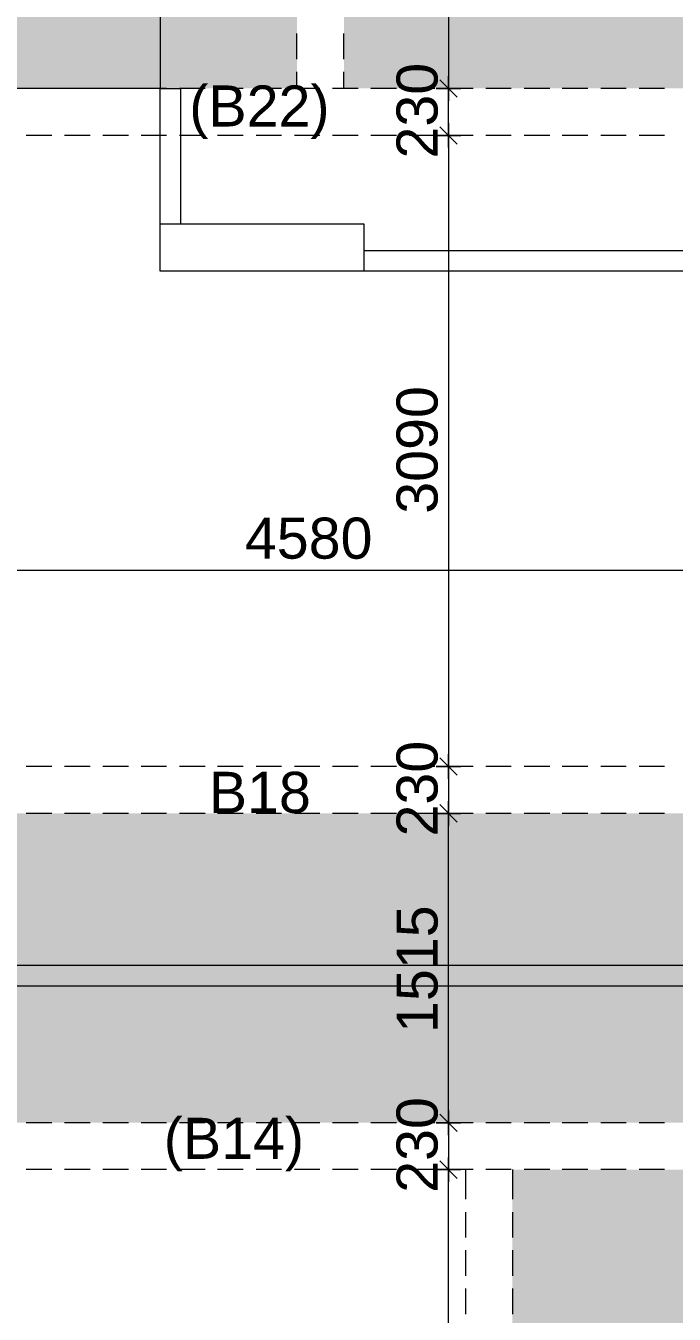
# Model space of a CAD drawing. Header units: millimetres. Extents: x -1303 to 98744, y -1303 to 90097.
# Drawn here: x 9147 to 12321, y 31689 to 37999 of the extents above; entities that cross this region are included whole.
import ezdxf

# ---------------------------------------------------------------- set-up
doc = ezdxf.new("R2010")
doc.units = ezdxf.units.MM
doc.layers.add('PDF_Geometry', color=7, linetype='Continuous')
doc.layers.add('PDF_Text', color=7, linetype='Continuous')
doc.layers.add('PDF_Solid Fills', color=192, linetype='Continuous', true_color=0xc2c0c0c0)
doc.styles.add('PDF ArialMT', font='arial.ttf')

msp = doc.modelspace()

# ---------------------------------------------------------------- hatches: boundary and pattern name
at = {"layer": 'PDF_Solid Fills', "true_color": 0x0000b2}
h = msp.add_hatch(color=33, dxfattribs=at)
h.paths.add_polyline_path([(22404.2843, 31942.72087), (22404.2843, 32112.74047), (19209.26177, 32112.74047), (19209.26177, 30922.67974), (22404.2843, 30922.67974), (22404.2843, 31642.7072), (21409.2932, 31642.7072), (21409.2932, 31942.72087)], flags=0)
h.paths.add_polyline_path([(11529.29261, 29607.70354), (11529.29261, 32397.68983), (12814.30857, 32397.68983), (12814.30857, 29607.70354)], flags=0)
h.paths.add_polyline_path([(12814.30857, 32627.71257), (12814.30857, 34142.75024), (8234.23832, 34142.75024), (8234.23832, 32627.71257)], flags=0)
h.paths.add_polyline_path([(12814.30857, 22167.74491), (12814.30857, 24957.72913), (11529.29261, 24957.72913), (11529.29261, 22167.74491)], flags=0)
h.paths.add_polyline_path([(8234.23832, 21937.72009), (8234.23832, 20422.68242), (12814.30857, 20422.68242), (12814.30857, 21937.72009)], flags=0)
h.paths.add_polyline_path([(21869.25605, 23642.75499), (21869.25605, 22452.69219), (19209.26177, 22452.69219), (19209.26177, 23642.75499)], flags=0)
h.paths.add_polyline_path([(23229.25373, 22452.69219), (23229.25373, 23642.75499), (25959.23687, 23642.75499), (25959.23687, 22452.69219)], flags=0)
h.paths.add_polyline_path([(32354.27376, 21952.6997), (32354.27376, 20422.68242), (36934.25928, 20422.68242), (36934.25928, 21952.6997)], flags=0)
h.paths.add_polyline_path([(33639.29074, 24957.72913), (33639.29074, 22182.72451), (32354.27376, 22182.72451), (32354.27376, 24957.72913)], flags=0)
h.paths.add_polyline_path([(26964.2984, 30922.67974), (26964.2984, 32112.74047), (30159.32092, 32112.74047), (30159.32092, 30922.67974)], flags=0)
h.paths.add_polyline_path([(28349.2614, 32342.68057), (28349.2614, 33242.7154), (27564.23691, 33242.7154), (27564.23691, 32342.68057)], flags=0)
h.paths.add_polyline_path([(40634.2682, 32627.71257), (40634.2682, 34142.75024), (36554.27309, 34142.75024), (36554.27309, 32627.71257)], flags=0)
h.paths.add_polyline_path([(36554.27309, 29607.70354), (36554.27309, 32397.68983), (37839.28802, 32397.68983), (37839.28802, 29607.70354)], flags=0)
h.paths.add_polyline_path([(41994.26382, 34142.75024), (41994.26382, 32627.71257), (46074.25892, 32627.71257), (46074.25892, 34142.75024)], flags=0)
h.paths.add_polyline_path([(46074.25892, 32397.68983), (46074.25892, 29607.70354), (44789.244, 29607.70354), (44789.244, 32397.68983)], flags=0)
h.paths.add_polyline_path([(45694.27273, 20422.68242), (45694.27273, 21952.6997), (50274.26033, 21952.6997), (50274.26033, 20422.68242)], flags=0)
h.paths.add_polyline_path([(48989.24127, 22182.72451), (48989.24127, 24957.72913), (50274.26033, 24957.72913), (50274.26033, 22182.72451)], flags=0)
h.paths.add_polyline_path([(52469.2958, 32112.74047), (52469.2958, 30922.67974), (55664.23361, 30922.67974), (55664.23361, 32112.74047)], flags=0)
h.paths.add_polyline_path([(55064.29717, 32342.68057), (55064.29717, 33242.7154), (54439.30655, 33242.7154), (54439.30655, 32342.68057)], flags=0)
h.paths.add_polyline_path([(63419.27024, 30922.67974), (63419.27024, 32112.74047), (60524.25933, 32112.74047), (60524.25933, 31222.69135), (60224.24978, 31222.69135), (60224.24978, 30922.67974)], flags=0)
h.paths.add_polyline_path([(60819.28118, 23642.75499), (60819.28118, 22452.69219), (63419.27024, 22452.69219), (63419.27024, 23642.75499)], flags=0)
h.paths.add_polyline_path([(56669.29721, 23642.75499), (56669.29721, 22452.69219), (59359.2507, 22452.69219), (59359.2507, 23642.75499)], flags=0)
h.paths.add_polyline_path([(71099.24354, 29607.70354), (71099.24354, 32397.68983), (69814.31126, 32397.68983), (69814.31126, 29607.70354)], flags=0)
h.paths.add_polyline_path([(71099.24354, 22167.74491), (71099.24354, 24957.72913), (69814.31126, 24957.72913), (69814.31126, 22167.74491)], flags=0)
h.paths.add_polyline_path([(69814.31126, 21937.72009), (69814.31126, 20422.68242), (74394.29472, 20422.68242), (74394.29472, 21937.72009)], flags=0)
h.paths.add_polyline_path([(69814.31126, 34142.75024), (69814.31126, 32627.71257), (74394.29472, 32627.71257), (74394.29472, 34142.75024)], flags=0)

# ---------------------------------------------------------------- linework, layer by layer
at = {"layer": 'PDF_Geometry', "color": 9, "lineweight": 0, "true_color": 0xc0c0c0}
for points in [[(9804.11789, 52332.19829), (9804.11789, 37692.12007), (7794.16426, 37692.12007)], [(22534.10689, 36797.58327), (21334.05838, 36797.58327), (21334.05838, 36297.42135), (21234.195, 36297.42135), (21234.195, 36797.58327), (9804.11789, 36797.58327), (9804.11789, 37692.12007), (9903.98023, 37692.12007), (9903.98023, 37026.93038)], [(10803.59357, 36797.58327), (10803.59357, 37026.93038), (9804.11789, 37026.93038)], [(22534.10689, 36897.44458), (10803.59357, 36897.44458)], [(21234.195, 35577.22241), (21334.05838, 35527.29175), (21234.195, 35527.29175), (21234.195, 33397.16654), (7404.0219, 33397.16654), (7404.0219, 33197.4398), (7453.95255, 33197.4398), (7453.95255, 33147.50707), (7404.0219, 33147.50707), (7404.0219, 32946.93527), (7553.81592, 32946.93527), (7553.81592, 33297.3011), (7580.89699, 33205.90276)], [(7580.89699, 20418.36623), (7553.81592, 20326.96582), (7553.81592, 20677.33165), (7404.0219, 20677.33165), (7404.0219, 20477.60697), (7453.95255, 20477.60697), (7453.95255, 20427.67425), (7404.0219, 20427.67425), (7404.0219, 20227.10245), (8004.04512, 20227.10245), (8004.04512, 16521.17195), (8103.90849, 16521.17195), (8103.90849, 33297.3011), (15954.15242, 33297.3011)]]:
    msp.add_lwpolyline(points, dxfattribs=at)
at = {"layer": 'PDF_Geometry', "color": 122, "lineweight": 0, "true_color": 0x00b88a}
for points in [[(11216.58656, 40207.31008), (11216.58656, 37712.43036), (11216.58656, 37731.89351)], [(11216.58656, 37461.92583), (11216.58656, 37692.12007)], [(11216.58656, 37422.14826), (11216.58656, 37442.46267), (11216.58656, 34392.40764), (11216.58656, 34411.87493)], [(8274.01384, 35332.64361), (8253.70251, 35332.64361), (12794.08196, 35332.64361), (12773.77168, 35332.64361)], [(11216.58656, 34372.09735), (11216.58656, 34141.90725)], [(11216.58656, 32667.65751), (11216.58656, 32647.34723), (11216.58656, 34122.43995), (11216.58656, 34102.12967)], [(11216.58656, 32627.03487), (11216.58656, 32397.68983)], [(11216.58656, 29647.22698), (11216.58656, 29626.91462), (11216.58656, 32377.37747), (11216.58656, 32357.06719)]]:
    msp.add_lwpolyline(points, dxfattribs=at)
at = {"layer": 'PDF_Geometry', "color": 157, "lineweight": 0, "true_color": 0x3f5f7f}
for points in [[(10473.53803, 37835.99043), (10473.53803, 37961.24063)], [(10703.73019, 37835.99043), (10703.73019, 37961.24063)], [(10473.53803, 37692.12007), (10473.53803, 37773.36121)], [(10703.73019, 37692.12007), (10703.73019, 37773.36121)], [(9273.48951, 37692.12007), (9149.08437, 37692.12007)], [(9461.3679, 37692.12007), (9336.11565, 37692.12007)], [(9649.24526, 37692.12007), (9523.99403, 37692.12007)], [(9836.27653, 37692.12007), (9711.0253, 37692.12007)], [(10024.15491, 37692.12007), (9898.90266, 37692.12007)], [(10211.18618, 37692.12007), (10085.93392, 37692.12007)], [(10399.06354, 37692.12007), (10273.81231, 37692.12007)], [(10586.09584, 37692.12007), (10461.68967, 37692.12007)], [(10773.9732, 37692.12007), (10648.72094, 37692.12007)], [(10961.00447, 37692.12007), (10836.59933, 37692.12007)], [(11148.88286, 37692.12007), (11023.6306, 37692.12007)], [(11336.76021, 37692.12007), (11211.50795, 37692.12007)], [(11523.79148, 37692.12007), (11398.54026, 37692.12007)], [(11711.66987, 37692.12007), (11586.41761, 37692.12007)], [(11898.70113, 37692.12007), (11773.44888, 37692.12007)], [(12086.5785, 37692.12007), (11961.32727, 37692.12007)], [(12273.60976, 37692.12007), (12149.20463, 37692.12007)], [(9273.48951, 37461.92583), (9149.08437, 37461.92583)], [(9461.3679, 37461.92583), (9336.11565, 37461.92583)], [(9649.24526, 37461.92583), (9523.99403, 37461.92583)], [(9836.27653, 37461.92583), (9711.0253, 37461.92583)], [(10024.15491, 37461.92583), (9898.90266, 37461.92583)], [(10211.18618, 37461.92583), (10085.93392, 37461.92583)], [(10399.06354, 37461.92583), (10273.81231, 37461.92583)], [(10586.09584, 37461.92583), (10461.68967, 37461.92583)], [(10773.9732, 37461.92583), (10648.72094, 37461.92583)], [(10961.00447, 37461.92583), (10836.59933, 37461.92583)], [(11148.88286, 37461.92583), (11023.6306, 37461.92583)], [(11336.76021, 37461.92583), (11211.50795, 37461.92583)], [(11523.79148, 37461.92583), (11398.54026, 37461.92583)], [(11711.66987, 37461.92583), (11586.41761, 37461.92583)], [(11898.70113, 37461.92583), (11773.44888, 37461.92583)], [(12086.5785, 37461.92583), (11961.32727, 37461.92583)], [(12273.60976, 37461.92583), (12149.20463, 37461.92583)], [(9273.48951, 34372.09735), (9149.08437, 34372.09735)], [(9461.3679, 34372.09735), (9336.11565, 34372.09735)], [(9649.24526, 34372.09735), (9523.99403, 34372.09735)], [(9836.27653, 34372.09735), (9711.0253, 34372.09735)], [(10024.15491, 34372.09735), (9898.90266, 34372.09735)], [(10211.18618, 34372.09735), (10085.93392, 34372.09735)], [(10399.06354, 34372.09735), (10273.81231, 34372.09735)], [(10586.09584, 34372.09735), (10461.68967, 34372.09735)], [(10773.9732, 34372.09735), (10648.72094, 34372.09735)], [(10961.00447, 34372.09735), (10836.59933, 34372.09735)], [(11148.88286, 34372.09735), (11023.6306, 34372.09735)], [(11336.76021, 34372.09735), (11211.50795, 34372.09735)], [(11523.79148, 34372.09735), (11398.54026, 34372.09735)], [(11711.66987, 34372.09735), (11586.41761, 34372.09735)], [(11898.70113, 34372.09735), (11773.44888, 34372.09735)], [(12086.5785, 34372.09735), (11961.32727, 34372.09735)], [(12273.60976, 34372.09735), (12149.20463, 34372.09735)], [(9273.48951, 34141.90725), (9149.08437, 34141.90725)], [(9461.3679, 34141.90725), (9336.11565, 34141.90725)], [(9649.24526, 34141.90725), (9523.99403, 34141.90725)], [(9836.27653, 34141.90725), (9711.0253, 34141.90725)], [(10024.15491, 34141.90725), (9898.90266, 34141.90725)], [(10211.18618, 34141.90725), (10085.93392, 34141.90725)], [(10399.06354, 34141.90725), (10273.81231, 34141.90725)], [(10586.09584, 34141.90725), (10461.68967, 34141.90725)], [(10773.9732, 34141.90725), (10648.72094, 34141.90725)], [(10961.00447, 34141.90725), (10836.59933, 34141.90725)], [(11148.88286, 34141.90725), (11023.6306, 34141.90725)], [(11336.76021, 34141.90725), (11211.50795, 34141.90725)], [(11523.79148, 34141.90725), (11398.54026, 34141.90725)], [(11711.66987, 34141.90725), (11586.41761, 34141.90725)], [(11898.70113, 34141.90725), (11773.44888, 34141.90725)], [(12086.5785, 34141.90725), (11961.32727, 34141.90725)], [(12273.60976, 34141.90725), (12149.20463, 34141.90725)], [(9273.48951, 32627.03487), (9149.08437, 32627.03487)], [(9461.3679, 32627.03487), (9336.11565, 32627.03487)], [(9649.24526, 32627.03487), (9523.99403, 32627.03487)], [(9836.27653, 32627.03487), (9711.0253, 32627.03487)], [(10024.15491, 32627.03487), (9898.90266, 32627.03487)], [(10211.18618, 32627.03487), (10085.93392, 32627.03487)], [(10399.06354, 32627.03487), (10273.81231, 32627.03487)], [(10586.09584, 32627.03487), (10461.68967, 32627.03487)], [(10773.9732, 32627.03487), (10648.72094, 32627.03487)], [(10961.00447, 32627.03487), (10836.59933, 32627.03487)], [(11148.88286, 32627.03487), (11023.6306, 32627.03487)], [(11336.76021, 32627.03487), (11211.50795, 32627.03487)], [(11523.79148, 32627.03487), (11398.54026, 32627.03487)], [(11711.66987, 32627.03487), (11586.41761, 32627.03487)], [(11898.70113, 32627.03487), (11773.44888, 32627.03487)], [(12086.5785, 32627.03487), (11961.32727, 32627.03487)], [(12273.60976, 32627.03487), (12149.20463, 32627.03487)], [(9273.48951, 32397.68983), (9149.08437, 32397.68983)], [(9461.3679, 32397.68983), (9336.11565, 32397.68983)], [(9649.24526, 32397.68983), (9523.99403, 32397.68983)], [(9836.27653, 32397.68983), (9711.0253, 32397.68983)], [(10024.15491, 32397.68983), (9898.90266, 32397.68983)], [(10211.18618, 32397.68983), (10085.93392, 32397.68983)], [(10399.06354, 32397.68983), (10273.81231, 32397.68983)], [(10586.09584, 32397.68983), (10461.68967, 32397.68983)], [(10773.9732, 32397.68983), (10648.72094, 32397.68983)], [(10961.00447, 32397.68983), (10836.59933, 32397.68983)], [(11148.88286, 32397.68983), (11023.6306, 32397.68983)], [(11336.76021, 32397.68983), (11211.50795, 32397.68983)], [(11298.67688, 32397.68983), (11298.67688, 32252.12521)], [(11523.79148, 32397.68983), (11398.54026, 32397.68983)], [(11528.86905, 32397.68983), (11528.86905, 32252.12521)], [(11711.66987, 32397.68983), (11586.41761, 32397.68983)], [(11898.70113, 32397.68983), (11773.44888, 32397.68983)], [(12086.5785, 32397.68983), (11961.32727, 32397.68983)], [(12273.60976, 32397.68983), (12149.20463, 32397.68983)], [(11298.67688, 32189.50012), (11298.67688, 32065.09498)], [(11528.86905, 32189.50012), (11528.86905, 32065.09498)], [(11298.67688, 32002.46782), (11298.67688, 31877.21763)], [(11528.86905, 32002.46782), (11528.86905, 31877.21763)], [(11298.67688, 31814.59046), (11298.67688, 31690.18532)], [(11528.86905, 31814.59046), (11528.86905, 31690.18532)]]:
    msp.add_lwpolyline(points, dxfattribs=at)
at = {"layer": 'PDF_Geometry', "color": 122, "lineweight": 0, "true_color": 0x00b88a}
for points in [[(11258.90137, 37649.80525), (11174.27175, 37734.43488)], [(11216.58656, 37632.03221), (11216.58656, 37752.2038)], [(11156.49869, 37692.12007), (11276.67338, 37692.12007)], [(11174.27175, 37505.08777), (11258.90137, 37419.61102)], [(11216.58656, 37522.0137), (11216.58656, 37402.68509)], [(11276.67338, 37461.92583), (11156.49869, 37461.92583)], [(11258.90137, 34329.78254), (11174.27175, 34414.41216)], [(11216.58656, 34312.00949), (11216.58656, 34432.18521)], [(11156.49869, 34372.09735), (11276.67338, 34372.09735)], [(11216.58656, 34201.99098), (11216.58656, 34082.66651)], [(11276.67338, 34141.90725), (11156.49869, 34141.90725)], [(11174.27175, 34185.06505), (11258.90137, 34099.59243)], [(11216.58656, 32566.94908), (11216.58656, 32687.12274)], [(11156.49869, 32627.03487), (11276.67338, 32627.03487)], [(11258.90137, 32584.72006), (11174.27175, 32669.34968)], [(11174.27175, 32440.00464), (11258.90137, 32354.52789)], [(11216.58656, 32456.93057), (11216.58656, 32337.60196)], [(11276.67338, 32397.68983), (11156.49869, 32397.68983)]]:
    msp.add_lwpolyline(points, close=True, dxfattribs=at)
at = {"layer": 'PDF_Geometry', "lineweight": 0}
for points in [[(9206.63294, 37692.12007), (9206.63294, 37692.12007)], [(9268.41194, 37692.12007), (9268.41194, 37692.12007)], [(9331.03807, 37692.12007), (9331.03807, 37692.12007)], [(9393.6642, 37692.12007), (9393.6642, 37692.12007)], [(9456.29033, 37692.12007), (9456.29033, 37692.12007)], [(9518.91543, 37692.12007), (9518.91543, 37692.12007)], [(9581.54156, 37692.12007), (9581.54156, 37692.12007)], [(9643.3216, 37692.12007), (9643.3216, 37692.12007)], [(9705.94773, 37692.12007), (9705.94773, 37692.12007)], [(9768.57282, 37692.12007), (9768.57282, 37692.12007)], [(9831.19896, 37692.12007), (9831.19896, 37692.12007)], [(9893.82509, 37692.12007), (9893.82509, 37692.12007)], [(9956.45121, 37692.12007), (9956.45121, 37692.12007)], [(10019.07735, 37692.12007), (10019.07735, 37692.12007)], [(10080.85636, 37692.12007), (10080.85636, 37692.12007)], [(10143.48248, 37692.12007), (10143.48248, 37692.12007)], [(10206.10861, 37692.12007), (10206.10861, 37692.12007)], [(10268.73474, 37692.12007), (10268.73474, 37692.12007)], [(10331.35984, 37692.12007), (10331.35984, 37692.12007)], [(10393.98597, 37692.12007), (10393.98597, 37692.12007)], [(10473.53803, 37692.12007), (10473.53803, 37692.12007)], [(10703.73019, 37692.12007), (10703.73019, 37692.12007)], [(10772.28102, 37692.12007), (10772.28102, 37692.12007)], [(10834.90611, 37692.12007), (10834.90611, 37692.12007)], [(10897.53225, 37692.12007), (10897.53225, 37692.12007)], [(10960.15838, 37692.12007), (10960.15838, 37692.12007)], [(11022.7845, 37692.12007), (11022.7845, 37692.12007)], [(11085.41064, 37692.12007), (11085.41064, 37692.12007)], [(11148.03573, 37692.12007), (11148.03573, 37692.12007)], [(11216.58656, 37692.12007), (11216.58656, 37692.12007)], [(11216.58656, 37692.12007), (11216.58656, 37692.12007)], [(11216.58656, 37461.92583), (11216.58656, 37461.92583)], [(11216.58656, 37461.92583), (11216.58656, 37461.92583)], [(11216.58656, 34372.09735), (11216.58656, 34372.09735)], [(11216.58656, 34372.09735), (11216.58656, 34372.09735)], [(11216.58656, 34141.90725), (11216.58656, 34141.90725)], [(11216.58656, 34141.90725), (11216.58656, 34141.90725)], [(11216.58656, 32627.03487), (11216.58656, 32627.03487)], [(11216.58656, 32627.03487), (11216.58656, 32627.03487)], [(11216.58656, 32397.68983), (11216.58656, 32397.68983)], [(11216.58656, 32397.68983), (11216.58656, 32397.68983)], [(11298.67688, 31727.42153), (11298.67688, 31727.42153)], [(11298.67688, 31727.42153), (11298.67688, 31727.42153)], [(11528.86905, 31727.42153), (11528.86905, 31727.42153)], [(11528.86905, 31727.42153), (11528.86905, 31727.42153)]]:
    msp.add_lwpolyline(points, dxfattribs=at)
at = {"layer": 'PDF_Solid Fills', "color": 254, "lineweight": 0, "true_color": 0x00007f}
for points in [[(10474.2994, 40222.71532), (10474.2994, 37692.71099), (7924.23996, 40222.71532), (7924.23996, 37692.71099)], [(10704.23847, 37692.71099), (10704.23847, 40222.71532), (12814.30857, 37692.71099), (12814.30857, 40222.71532)]]:
    msp.add_solid(points, dxfattribs=at)

# ---------------------------------------------------------------- texts
at = {"layer": 'PDF_Text', "char_height": 201.084641, "attachment_point": 4, "rotation": 90, "style": 'PDF ArialMT'}
for s, insert in [('230', (11063.68761, 37349.08346)), ('3090', (11063.68761, 35609.61318)), ('230', (11063.68761, 34028.95044)), ('1515', (11063.68761, 33066.60914)), ('230', (11063.68761, 32283.87765))]:
    msp.add_mtext(s, dxfattribs=dict(at, insert=insert))
at = {"layer": 'PDF_Text', "color": 6, "char_height": 201.084641, "attachment_point": 4, "style": 'PDF ArialMT'}
for s, insert in [('(B22)', (9947.07158, 37576.22964)), ('B18', (10042.63935, 34243.79067)), ('(B14)', (9822.17832, 32520.52529))]:
    msp.add_mtext(s, dxfattribs=dict(at, insert=insert))
at = {"layer": 'PDF_Text', "insert": (10219.24666, 35488.58335), "char_height": 201.084641, "attachment_point": 4, "style": 'PDF ArialMT'}
msp.add_mtext('4580', dxfattribs=at)

doc.saveas('drawing.dxf')
